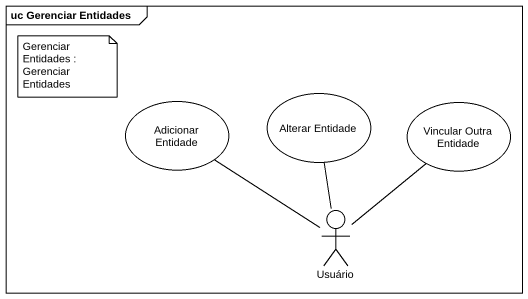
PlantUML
@startuml
mainframe uc Gerenciar Entidades
usecase "Adicionar Entidade" as Adicionar_Entidade
usecase "Alterar Entidade" as Alterar_Entidade
usecase "Vincular Outra Entidade" as Vincular_Outra_Entidade
actor Usuário
Usuário -up- Adicionar_Entidade
Usuário -up- Alterar_Entidade
Usuário -up- Vincular_Outra_Entidade
note as N1
  Gerenciar Entidades : Gerenciar Entidades
end note
@enduml
